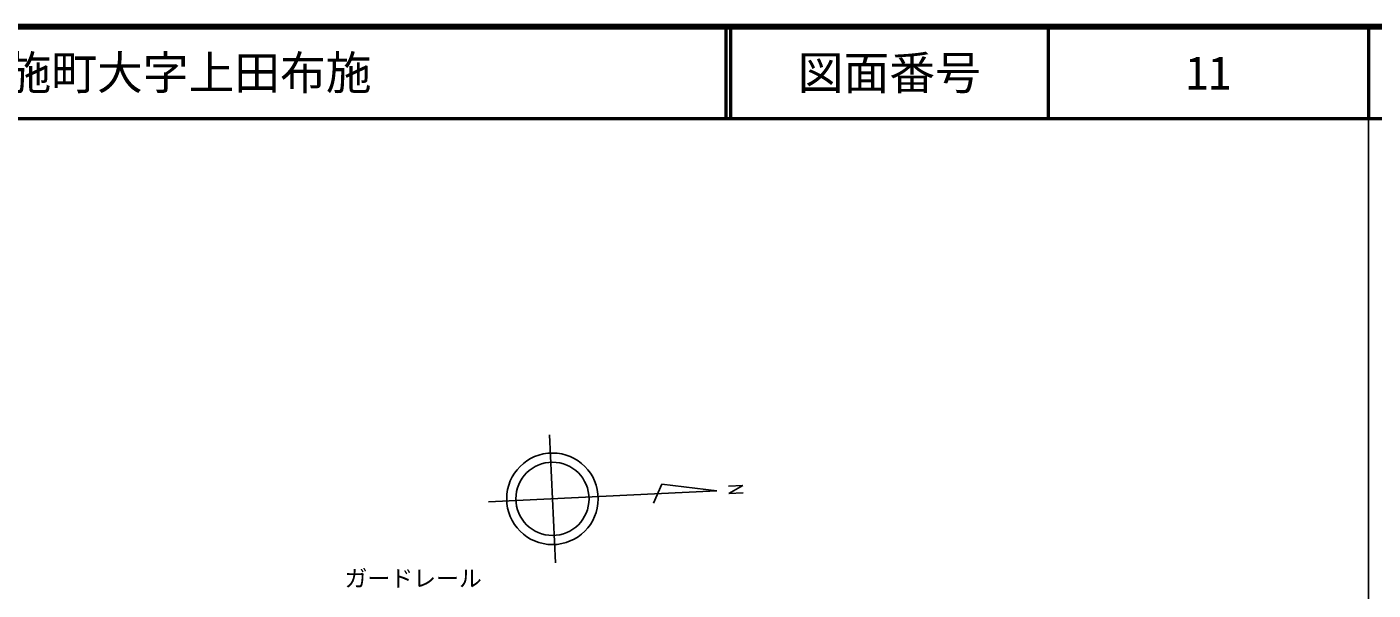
# Model space of a CAD drawing. Units: millimetres, scale not verified. Extents: x 40000 to 680000, y 20000 to 380000.
# Drawn here: x 432362 to 579500, y 318501 to 380000 of the extents above; entities that cross this region are included whole.
import ezdxf
from ezdxf.enums import TextEntityAlignment as Align

# ---------------------------------------------------------------- set-up
doc = ezdxf.new("R2010")
doc.units = ezdxf.units.MM
doc.header["$LTSCALE"] = 1000
for name, color, linetype, lineweight in [('M-BMK-SRVR', 3, 'Continuous', 25), ('M-STR-HTXT', 7, 'Continuous', 13), ('M-TTL', 2, 'Continuous', 140), ('M-TTL-BAND', 7, 'Continuous', 25), ('M-TTL-LINE', 7, 'Continuous', 50)]:
    doc.layers.add(name, color=color, linetype=linetype, lineweight=lineweight)
doc.layers.add('M-TTL-TXT', color=7, linetype='Continuous')
doc.styles.add('ＭＳ ゴシック', font='')
doc.styles.get('ＭＳ ゴシック').set_extended_font_data('MS Gothic')

msp = doc.modelspace()

# ---------------------------------------------------------------- linework, layer by layer
at = {"layer": 'M-BMK-SRVR'}
for p, q in [((490148, 321475), (489463, 335458)), ((501742, 330053), (500841, 328006)), ((507784, 329347), (501742, 330053)), ((509062, 329847), (510603, 329922)), ((510603, 329922), (509097, 329047)), ((507784, 329347), (482814, 328124)), ((509097, 329047), (510644, 329131))]:
    msp.add_line(p, q, dxfattribs=at)
for radius in [5000, 4000]:
    msp.add_circle((489805, 328467), radius, dxfattribs=at)
at = {"layer": 'M-TTL'}
msp.add_line((680000, 380000), (40000, 380000), dxfattribs=at)
at = {"layer": 'M-TTL-BAND'}
msp.add_line((579000, 20000), (579000, 370000), dxfattribs=at)
at = {"layer": 'M-TTL-LINE'}
for p, q in [((508747, 380000), (508747, 370000)), ((509247, 380000), (509247, 370000)), ((543997, 380000), (543997, 370000)), ((579000, 380000), (579000, 370000)), ((40000, 370000), (680000, 370000))]:
    msp.add_line(p, q, dxfattribs=at)

# ---------------------------------------------------------------- texts
at = {"layer": 'M-STR-HTXT', "style": 'ＭＳ ゴシック'}
msp.add_text('ガードレール', height=1833, dxfattribs=at).set_placement((467079, 318317), align=Align.BOTTOM_LEFT)
at = {"layer": 'M-TTL-TXT', "style": 'ＭＳ ゴシック'}
msp.add_text('熊毛郡田布施町大字上田布施', height=3666, dxfattribs=at).set_placement((405024, 375000), align=Align.MIDDLE_LEFT)
for s, p in [('図面番号', (526622, 375000)), ('11', (561497, 375000))]:
    msp.add_text(s, height=3666, dxfattribs=at).set_placement(p, align=Align.MIDDLE_CENTER)

doc.saveas('drawing.dxf')
